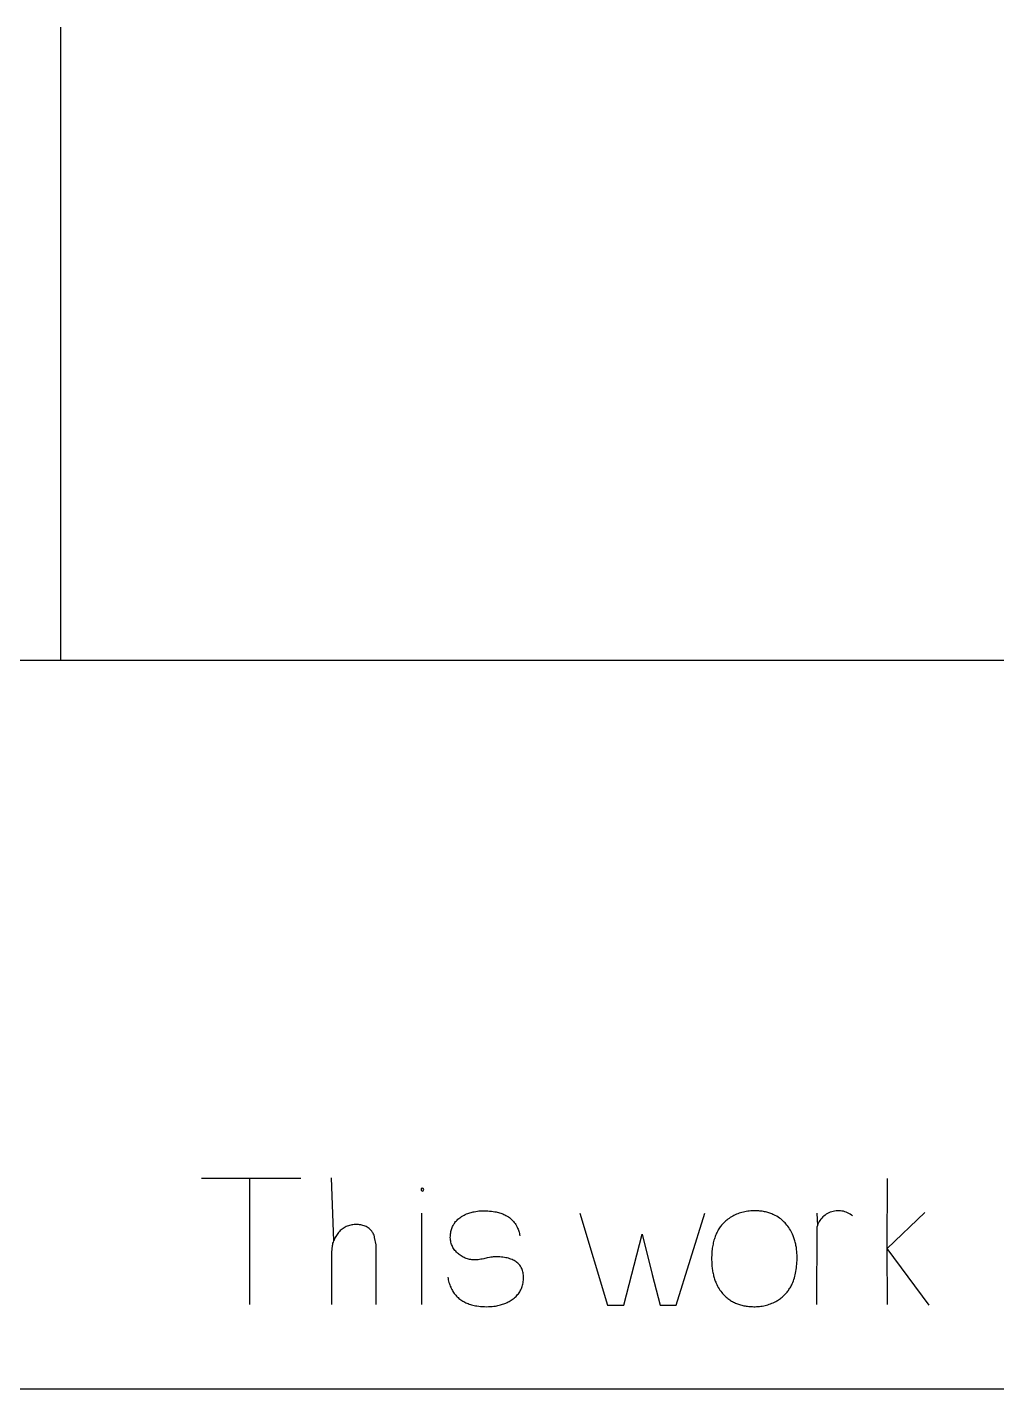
# Model space of a CAD drawing. Extents: x -180 to 180, y -71 to 71.
# Drawn here: x -0.91 to 22.07, y -70.86 to -38.59 of the extents above; entities that cross this region are included whole.
import ezdxf

# ---------------------------------------------------------------- set-up
doc = ezdxf.new("R2010")
doc.units = 0
doc.header["$MEASUREMENT"] = 0
doc.layers.get('0').update_dxf_attribs({"linetype": 'CONTINUOUS'})

msp = doc.modelspace()

# ---------------------------------------------------------------- linework, layer by layer
for p, q in [((-0.123, -38.588), (-0.123, -53.588)), ((-15.912, -53.588), (119.877, -53.588)), ((4.36, -65.876), (3.219, -65.877)), ((5.576, -65.877), (4.36, -65.876)), ((4.36, -68.859), (4.36, -65.876)), ((6.352, -67.353), (6.301, -65.859)), ((8.446, -66.104), (8.422, -66.123)), ((8.422, -66.123), (8.422, -66.154)), ((8.422, -66.154), (8.446, -66.172)), ((8.475, -66.111), (8.446, -66.104)), ((8.488, -66.138), (8.475, -66.111)), ((8.475, -66.166), (8.488, -66.138)), ((19.473, -67.536), (19.478, -65.877)), ((8.446, -66.172), (8.475, -66.166)), ((8.443, -68.859), (8.443, -66.698)), ((9.34, -66.806), (9.363, -66.79)), ((9.363, -66.79), (9.384, -66.776)), ((9.384, -66.776), (9.412, -66.759)), ((9.412, -66.759), (9.441, -66.743)), ((9.441, -66.743), (9.471, -66.728)), ((9.471, -66.728), (9.501, -66.715)), ((9.501, -66.715), (9.533, -66.703)), ((9.533, -66.703), (9.557, -66.694)), ((9.557, -66.694), (9.581, -66.686)), ((9.581, -66.686), (9.606, -66.679)), ((9.606, -66.679), (9.632, -66.672)), ((9.632, -66.672), (9.658, -66.666)), ((9.658, -66.666), (9.684, -66.661)), ((9.684, -66.661), (9.72, -66.654)), ((9.72, -66.654), (9.757, -66.649)), ((9.757, -66.649), (9.794, -66.645)), ((9.794, -66.645), (9.833, -66.643)), ((9.833, -66.643), (9.872, -66.641)), ((9.872, -66.641), (9.912, -66.64)), ((9.912, -66.64), (9.958, -66.641)), ((9.958, -66.641), (10.004, -66.643)), ((10.004, -66.643), (10.048, -66.646)), ((10.048, -66.646), (10.091, -66.65)), ((10.091, -66.65), (10.132, -66.655)), ((10.132, -66.655), (10.172, -66.662)), ((10.172, -66.662), (10.202, -66.668)), ((10.202, -66.668), (10.23, -66.674)), ((10.23, -66.674), (10.258, -66.681)), ((10.258, -66.681), (10.285, -66.689)), ((10.285, -66.689), (10.312, -66.697)), ((10.312, -66.697), (10.338, -66.706)), ((10.338, -66.706), (10.363, -66.716)), ((10.363, -66.716), (10.387, -66.726)), ((10.387, -66.726), (10.411, -66.737)), ((10.411, -66.737), (10.433, -66.749)), ((10.433, -66.749), (10.463, -66.766)), ((10.463, -66.766), (10.491, -66.784)), ((10.491, -66.784), (10.518, -66.803)), ((12.182, -66.695), (12.844, -68.877)), ((14.471, -68.877), (15.146, -66.695)), ((15.752, -66.8), (15.724, -66.819)), ((15.781, -66.782), (15.752, -66.8)), ((15.81, -66.765), (15.781, -66.782)), ((15.839, -66.749), (15.81, -66.765)), ((15.869, -66.735), (15.839, -66.749)), ((15.9, -66.721), (15.869, -66.735)), ((15.931, -66.709), (15.9, -66.721)), ((15.963, -66.697), (15.931, -66.709)), ((15.995, -66.687), (15.963, -66.697)), ((16.028, -66.677), (15.995, -66.687)), ((16.062, -66.669), (16.028, -66.677)), ((16.096, -66.662), (16.062, -66.669)), ((16.13, -66.655), (16.096, -66.662)), ((16.165, -66.65), (16.13, -66.655)), ((16.201, -66.646), (16.165, -66.65)), ((16.237, -66.643), (16.201, -66.646)), ((16.273, -66.641), (16.237, -66.643)), ((16.31, -66.64), (16.273, -66.641)), ((16.338, -66.64), (16.31, -66.64)), ((16.367, -66.641), (16.338, -66.64)), ((16.396, -66.642), (16.367, -66.641)), ((16.425, -66.644), (16.396, -66.642)), ((16.453, -66.647), (16.425, -66.644)), ((16.481, -66.65), (16.453, -66.647)), ((16.509, -66.653), (16.481, -66.65)), ((16.536, -66.658), (16.509, -66.653)), ((16.562, -66.663), (16.536, -66.658)), ((16.589, -66.668), (16.562, -66.663)), ((16.615, -66.675), (16.589, -66.668)), ((16.64, -66.681), (16.615, -66.675)), ((16.665, -66.689), (16.64, -66.681)), ((16.69, -66.697), (16.665, -66.689)), ((16.714, -66.706), (16.69, -66.697)), ((16.738, -66.715), (16.714, -66.706)), ((16.762, -66.725), (16.738, -66.715)), ((16.785, -66.735), (16.762, -66.725)), ((16.819, -66.752), (16.785, -66.735)), ((16.852, -66.771), (16.819, -66.752)), ((16.884, -66.79), (16.852, -66.771)), ((16.915, -66.812), (16.884, -66.79)), ((17.801, -66.698), (17.815, -66.992)), ((17.946, -66.787), (17.922, -66.812)), ((17.972, -66.764), (17.946, -66.787)), ((17.999, -66.742), (17.972, -66.764)), ((18.028, -66.722), (17.999, -66.742)), ((18.058, -66.704), (18.028, -66.722)), ((18.089, -66.688), (18.058, -66.704)), ((18.122, -66.675), (18.089, -66.688)), ((18.155, -66.663), (18.122, -66.675)), ((18.189, -66.654), (18.155, -66.663)), ((18.223, -66.647), (18.189, -66.654)), ((18.258, -66.642), (18.223, -66.647)), ((18.292, -66.639), (18.258, -66.642)), ((18.327, -66.639), (18.292, -66.639)), ((18.362, -66.641), (18.327, -66.639)), ((18.397, -66.646), (18.362, -66.641)), ((18.432, -66.653), (18.397, -66.646)), ((18.465, -66.662), (18.432, -66.653)), ((18.498, -66.673), (18.465, -66.662)), ((18.531, -66.687), (18.498, -66.673)), ((18.562, -66.702), (18.531, -66.687)), ((18.592, -66.72), (18.562, -66.702)), ((18.621, -66.74), (18.592, -66.72)), ((18.649, -66.761), (18.621, -66.74)), ((19.473, -67.536), (20.365, -66.677)), ((6.506, -67.111), (6.488, -67.13)), ((6.527, -67.092), (6.506, -67.111)), ((6.549, -67.074), (6.527, -67.092)), ((6.573, -67.058), (6.549, -67.074)), ((6.597, -67.043), (6.573, -67.058)), ((6.621, -67.029), (6.597, -67.043)), ((6.646, -67.016), (6.621, -67.029)), ((6.672, -67.005), (6.646, -67.016)), ((6.699, -66.996), (6.672, -67.005)), ((6.726, -66.987), (6.699, -66.996)), ((6.754, -66.98), (6.726, -66.987)), ((6.782, -66.974), (6.754, -66.98)), ((6.809, -66.97), (6.782, -66.974)), ((6.836, -66.968), (6.809, -66.97)), ((6.862, -66.966), (6.836, -66.968)), ((6.888, -66.966), (6.862, -66.966)), ((6.914, -66.967), (6.888, -66.966)), ((6.94, -66.968), (6.914, -66.967)), ((6.967, -66.971), (6.94, -66.968)), ((6.993, -66.975), (6.967, -66.971)), ((7.019, -66.98), (6.993, -66.975)), ((7.045, -66.986), (7.019, -66.98)), ((7.077, -66.995), (7.045, -66.986)), ((7.101, -67.004), (7.077, -66.995)), ((7.124, -67.016), (7.101, -67.004)), ((7.148, -67.029), (7.124, -67.016)), ((7.171, -67.045), (7.148, -67.029)), ((7.193, -67.063), (7.171, -67.045)), ((7.216, -67.083), (7.193, -67.063)), ((7.237, -67.105), (7.216, -67.083)), ((7.257, -67.127), (7.237, -67.105)), ((9.128, -67.134), (9.134, -67.109)), ((9.134, -67.109), (9.141, -67.083)), ((9.141, -67.083), (9.149, -67.059)), ((9.149, -67.059), (9.158, -67.035)), ((9.158, -67.035), (9.169, -67.011)), ((9.169, -67.011), (9.18, -66.989)), ((9.18, -66.989), (9.197, -66.959)), ((9.197, -66.959), (9.211, -66.938)), ((9.211, -66.938), (9.226, -66.917)), ((9.226, -66.917), (9.242, -66.897)), ((9.242, -66.897), (9.259, -66.878)), ((9.259, -66.878), (9.278, -66.859)), ((9.278, -66.859), (9.297, -66.841)), ((9.297, -66.841), (9.318, -66.823)), ((9.318, -66.823), (9.34, -66.806)), ((10.518, -66.803), (10.543, -66.823)), ((10.543, -66.823), (10.567, -66.844)), ((10.567, -66.844), (10.59, -66.867)), ((10.59, -66.867), (10.612, -66.891)), ((10.612, -66.891), (10.632, -66.916)), ((10.632, -66.916), (10.651, -66.942)), ((10.651, -66.942), (10.669, -66.969)), ((10.669, -66.969), (10.685, -66.998)), ((10.685, -66.998), (10.701, -67.028)), ((10.701, -67.028), (10.711, -67.051)), ((10.711, -67.051), (10.721, -67.075)), ((10.721, -67.075), (10.73, -67.099)), ((10.73, -67.099), (10.739, -67.124)), ((15.453, -67.119), (15.44, -67.144)), ((15.467, -67.094), (15.453, -67.119)), ((15.482, -67.07), (15.467, -67.094)), ((15.497, -67.047), (15.482, -67.07)), ((15.513, -67.024), (15.497, -67.047)), ((15.53, -67.002), (15.513, -67.024)), ((15.547, -66.98), (15.53, -67.002)), ((15.565, -66.959), (15.547, -66.98)), ((15.584, -66.939), (15.565, -66.959)), ((15.603, -66.919), (15.584, -66.939)), ((15.623, -66.9), (15.603, -66.919)), ((15.643, -66.882), (15.623, -66.9)), ((15.67, -66.86), (15.643, -66.882)), ((15.697, -66.839), (15.67, -66.86)), ((15.724, -66.819), (15.697, -66.839)), ((16.946, -66.834), (16.915, -66.812)), ((16.975, -66.858), (16.946, -66.834)), ((16.994, -66.875), (16.975, -66.858)), ((17.013, -66.892), (16.994, -66.875)), ((17.032, -66.91), (17.013, -66.892)), ((17.049, -66.929), (17.032, -66.91)), ((17.067, -66.948), (17.049, -66.929)), ((17.092, -66.977), (17.067, -66.948)), ((17.114, -67.006), (17.092, -66.977)), ((17.136, -67.035), (17.114, -67.006)), ((17.157, -67.066), (17.136, -67.035)), ((17.176, -67.098), (17.157, -67.066)), ((17.195, -67.13), (17.176, -67.098)), ((17.805, -67.026), (17.796, -68.859)), ((17.815, -66.992), (17.805, -67.026)), ((17.828, -66.959), (17.815, -66.992)), ((17.843, -66.928), (17.828, -66.959)), ((17.859, -66.897), (17.843, -66.928)), ((17.878, -66.867), (17.859, -66.897)), ((17.899, -66.839), (17.878, -66.867)), ((17.922, -66.812), (17.899, -66.839)), ((6.326, -67.464), (6.329, -67.438)), ((6.329, -67.438), (6.335, -67.409)), ((6.335, -67.409), (6.343, -67.38)), ((6.343, -67.38), (6.352, -67.353)), ((6.363, -67.328), (6.352, -67.353)), ((6.376, -67.299), (6.363, -67.328)), ((6.39, -67.273), (6.376, -67.299)), ((6.404, -67.247), (6.39, -67.273)), ((6.418, -67.223), (6.404, -67.247)), ((6.433, -67.201), (6.418, -67.223)), ((6.447, -67.179), (6.433, -67.201)), ((6.467, -67.153), (6.447, -67.179)), ((6.488, -67.13), (6.467, -67.153)), ((7.274, -67.151), (7.257, -67.127)), ((7.287, -67.173), (7.274, -67.151)), ((7.298, -67.197), (7.287, -67.173)), ((7.308, -67.221), (7.298, -67.197)), ((7.315, -67.247), (7.308, -67.221)), ((7.322, -67.274), (7.315, -67.247)), ((7.355, -67.449), (7.322, -67.274)), ((9.116, -67.277), (9.117, -67.244)), ((9.118, -67.305), (9.116, -67.277)), ((9.117, -67.244), (9.118, -67.215)), ((9.118, -67.215), (9.12, -67.188)), ((9.121, -67.333), (9.118, -67.305)), ((9.12, -67.188), (9.124, -67.161)), ((9.125, -67.36), (9.121, -67.333)), ((9.124, -67.161), (9.128, -67.134)), ((9.13, -67.386), (9.125, -67.36)), ((9.137, -67.412), (9.13, -67.386)), ((9.146, -67.438), (9.137, -67.412)), ((9.156, -67.463), (9.146, -67.438)), ((10.739, -67.124), (10.746, -67.15)), ((10.746, -67.15), (10.753, -67.177)), ((10.753, -67.177), (10.759, -67.204)), ((10.759, -67.204), (10.765, -67.232)), ((13.226, -68.877), (13.663, -67.197)), ((13.663, -67.197), (13.902, -68.147)), ((15.342, -67.43), (15.336, -67.462)), ((15.349, -67.399), (15.342, -67.43)), ((15.357, -67.368), (15.349, -67.399)), ((15.365, -67.338), (15.357, -67.368)), ((15.374, -67.308), (15.365, -67.338)), ((15.383, -67.279), (15.374, -67.308)), ((15.393, -67.251), (15.383, -67.279)), ((15.404, -67.223), (15.393, -67.251)), ((15.415, -67.196), (15.404, -67.223)), ((15.427, -67.17), (15.415, -67.196)), ((15.44, -67.144), (15.427, -67.17)), ((17.212, -67.163), (17.195, -67.13)), ((17.228, -67.197), (17.212, -67.163)), ((17.243, -67.232), (17.228, -67.197)), ((17.252, -67.256), (17.243, -67.232)), ((17.261, -67.28), (17.252, -67.256)), ((17.269, -67.304), (17.261, -67.28)), ((17.277, -67.329), (17.269, -67.304)), ((17.284, -67.354), (17.277, -67.329)), ((17.291, -67.38), (17.284, -67.354)), ((17.298, -67.406), (17.291, -67.38)), ((17.303, -67.432), (17.298, -67.406)), ((17.309, -67.459), (17.303, -67.432)), ((6.31, -68.859), (6.311, -67.628)), ((6.311, -67.628), (6.326, -67.464)), ((7.355, -68.859), (7.355, -67.449)), ((9.167, -67.487), (9.156, -67.463)), ((9.179, -67.511), (9.167, -67.487)), ((9.193, -67.534), (9.179, -67.511)), ((9.209, -67.557), (9.193, -67.534)), ((9.226, -67.579), (9.209, -67.557)), ((9.244, -67.6), (9.226, -67.579)), ((9.263, -67.621), (9.244, -67.6)), ((9.284, -67.641), (9.263, -67.621)), ((9.306, -67.661), (9.284, -67.641)), ((9.328, -67.679), (9.306, -67.661)), ((9.35, -67.695), (9.328, -67.679)), ((9.373, -67.711), (9.35, -67.695)), ((9.396, -67.725), (9.373, -67.711)), ((9.42, -67.738), (9.396, -67.725)), ((9.445, -67.75), (9.42, -67.738)), ((9.469, -67.761), (9.445, -67.75)), ((9.495, -67.771), (9.469, -67.761)), ((9.986, -67.759), (9.908, -67.776)), ((10.041, -67.748), (9.986, -67.759)), ((10.074, -67.743), (10.041, -67.748)), ((10.104, -67.738), (10.074, -67.743)), ((10.133, -67.735), (10.104, -67.738)), ((10.158, -67.733), (10.133, -67.735)), ((10.187, -67.731), (10.158, -67.733)), ((10.213, -67.731), (10.187, -67.731)), ((10.253, -67.732), (10.213, -67.731)), ((10.291, -67.734), (10.253, -67.732)), ((10.328, -67.737), (10.291, -67.734)), ((10.364, -67.741), (10.328, -67.737)), ((10.399, -67.746), (10.364, -67.741)), ((10.432, -67.752), (10.399, -67.746)), ((10.464, -67.758), (10.432, -67.752)), ((10.495, -67.766), (10.464, -67.758)), ((10.525, -67.775), (10.495, -67.766)), ((15.311, -67.702), (15.31, -67.739)), ((15.31, -67.739), (15.31, -67.777)), ((15.313, -67.666), (15.311, -67.702)), ((15.315, -67.631), (15.313, -67.666)), ((15.318, -67.596), (15.315, -67.631)), ((15.321, -67.561), (15.318, -67.596)), ((15.326, -67.527), (15.321, -67.561)), ((15.331, -67.494), (15.326, -67.527)), ((15.336, -67.462), (15.331, -67.494)), ((17.313, -67.486), (17.309, -67.459)), ((17.318, -67.513), (17.313, -67.486)), ((17.322, -67.541), (17.318, -67.513)), ((17.325, -67.569), (17.322, -67.541)), ((17.328, -67.598), (17.325, -67.569)), ((17.33, -67.627), (17.328, -67.598)), ((17.332, -67.656), (17.33, -67.627)), ((17.333, -67.686), (17.332, -67.656)), ((17.334, -67.716), (17.333, -67.686)), ((17.334, -67.77), (17.334, -67.716)), ((19.478, -68.859), (19.473, -67.536)), ((20.464, -68.877), (19.473, -67.536)), ((9.521, -67.779), (9.495, -67.771)), ((9.547, -67.786), (9.521, -67.779)), ((9.574, -67.792), (9.547, -67.786)), ((9.601, -67.797), (9.574, -67.792)), ((9.629, -67.8), (9.601, -67.797)), ((9.657, -67.803), (9.629, -67.8)), ((9.686, -67.804), (9.657, -67.803)), ((9.717, -67.804), (9.686, -67.804)), ((9.748, -67.802), (9.717, -67.804)), ((9.775, -67.799), (9.748, -67.802)), ((9.805, -67.795), (9.775, -67.799)), ((9.837, -67.79), (9.805, -67.795)), ((9.871, -67.784), (9.837, -67.79)), ((9.908, -67.776), (9.871, -67.784)), ((10.553, -67.785), (10.525, -67.775)), ((10.58, -67.795), (10.553, -67.785)), ((10.606, -67.807), (10.58, -67.795)), ((10.63, -67.819), (10.606, -67.807)), ((10.653, -67.833), (10.63, -67.819)), ((10.675, -67.847), (10.653, -67.833)), ((10.695, -67.863), (10.675, -67.847)), ((10.719, -67.884), (10.695, -67.863)), ((10.741, -67.906), (10.719, -67.884)), ((10.761, -67.929), (10.741, -67.906)), ((10.779, -67.955), (10.761, -67.929)), ((10.795, -67.981), (10.779, -67.955)), ((10.808, -68.01), (10.795, -67.981)), ((10.818, -68.033), (10.808, -68.01)), ((10.826, -68.058), (10.818, -68.033)), ((10.833, -68.084), (10.826, -68.058)), ((10.839, -68.11), (10.833, -68.084)), ((15.31, -67.777), (15.31, -67.808)), ((15.31, -67.808), (15.311, -67.839)), ((15.311, -67.839), (15.312, -67.87)), ((15.312, -67.87), (15.314, -67.9)), ((15.314, -67.9), (15.316, -67.93)), ((15.316, -67.93), (15.318, -67.96)), ((15.318, -67.96), (15.322, -67.989)), ((15.322, -67.989), (15.325, -68.018)), ((15.325, -68.018), (15.329, -68.046)), ((15.329, -68.046), (15.334, -68.074)), ((15.334, -68.074), (15.339, -68.102)), ((17.299, -68.116), (17.307, -68.076)), ((17.307, -68.076), (17.314, -68.035)), ((17.314, -68.035), (17.319, -67.993)), ((17.319, -67.993), (17.324, -67.951)), ((17.324, -67.951), (17.328, -67.907)), ((17.328, -67.907), (17.331, -67.862)), ((17.331, -67.862), (17.333, -67.816)), ((17.333, -67.816), (17.334, -67.77)), ((9.055, -68.215), (9.061, -68.247)), ((9.061, -68.247), (9.068, -68.279)), ((9.068, -68.279), (9.076, -68.31)), ((9.076, -68.31), (9.084, -68.34)), ((9.084, -68.34), (9.094, -68.369)), ((9.094, -68.369), (9.103, -68.397)), ((9.103, -68.397), (9.114, -68.425)), ((10.82, -68.431), (10.827, -68.404)), ((10.827, -68.404), (10.834, -68.376)), ((10.834, -68.376), (10.84, -68.347)), ((10.844, -68.138), (10.839, -68.11)), ((10.84, -68.347), (10.844, -68.318)), ((10.847, -68.166), (10.844, -68.138)), ((10.844, -68.318), (10.847, -68.288)), ((10.849, -68.196), (10.847, -68.166)), ((10.847, -68.288), (10.849, -68.257)), ((10.85, -68.226), (10.849, -68.196)), ((10.849, -68.257), (10.85, -68.226)), ((13.902, -68.147), (14.091, -68.877)), ((15.339, -68.102), (15.345, -68.129)), ((15.345, -68.129), (15.351, -68.155)), ((15.351, -68.155), (15.357, -68.182)), ((15.357, -68.182), (15.364, -68.208)), ((15.364, -68.208), (15.372, -68.233)), ((15.372, -68.233), (15.38, -68.258)), ((15.38, -68.258), (15.388, -68.283)), ((15.388, -68.283), (15.397, -68.308)), ((15.397, -68.308), (15.407, -68.331)), ((15.407, -68.331), (15.417, -68.355)), ((15.417, -68.355), (15.433, -68.39)), ((15.433, -68.39), (15.449, -68.423)), ((17.196, -68.417), (17.207, -68.393)), ((17.207, -68.393), (17.219, -68.369)), ((17.219, -68.369), (17.233, -68.336)), ((17.233, -68.336), (17.247, -68.302)), ((17.247, -68.302), (17.259, -68.266)), ((17.259, -68.266), (17.271, -68.23)), ((17.271, -68.23), (17.281, -68.193)), ((17.281, -68.193), (17.291, -68.155)), ((17.291, -68.155), (17.299, -68.116)), ((9.114, -68.425), (9.126, -68.452)), ((9.126, -68.452), (9.138, -68.478)), ((9.138, -68.478), (9.151, -68.504)), ((9.151, -68.504), (9.164, -68.528)), ((9.164, -68.528), (9.178, -68.552)), ((9.178, -68.552), (9.194, -68.576)), ((9.194, -68.576), (9.209, -68.598)), ((9.209, -68.598), (9.226, -68.62)), ((9.226, -68.62), (9.243, -68.64)), ((9.243, -68.64), (9.261, -68.66)), ((9.261, -68.66), (9.28, -68.68)), ((9.28, -68.68), (9.3, -68.698)), ((9.3, -68.698), (9.32, -68.716)), ((9.32, -68.716), (9.341, -68.733)), ((9.341, -68.733), (9.363, -68.749)), ((10.579, -68.746), (10.605, -68.727)), ((10.605, -68.727), (10.628, -68.709)), ((10.628, -68.709), (10.651, -68.689)), ((10.651, -68.689), (10.673, -68.669)), ((10.673, -68.669), (10.693, -68.648)), ((10.693, -68.648), (10.712, -68.627)), ((10.712, -68.627), (10.73, -68.605)), ((10.73, -68.605), (10.746, -68.582)), ((10.746, -68.582), (10.761, -68.558)), ((10.761, -68.558), (10.775, -68.534)), ((10.775, -68.534), (10.788, -68.51)), ((10.788, -68.51), (10.8, -68.484)), ((10.8, -68.484), (10.81, -68.458)), ((10.81, -68.458), (10.82, -68.431)), ((15.449, -68.423), (15.467, -68.456)), ((15.467, -68.456), (15.487, -68.488)), ((15.487, -68.488), (15.507, -68.519)), ((15.507, -68.519), (15.528, -68.549)), ((15.528, -68.549), (15.55, -68.578)), ((15.55, -68.578), (15.567, -68.598)), ((15.567, -68.598), (15.584, -68.617)), ((15.584, -68.617), (15.601, -68.636)), ((15.601, -68.636), (15.62, -68.655)), ((15.62, -68.655), (15.638, -68.673)), ((15.638, -68.673), (15.657, -68.69)), ((15.657, -68.69), (15.677, -68.706)), ((15.677, -68.706), (15.696, -68.722)), ((15.696, -68.722), (15.717, -68.738)), ((16.896, -68.749), (16.917, -68.735)), ((16.917, -68.735), (16.938, -68.72)), ((16.938, -68.72), (16.958, -68.704)), ((16.958, -68.704), (16.978, -68.689)), ((16.978, -68.689), (17.004, -68.666)), ((17.004, -68.666), (17.029, -68.643)), ((17.029, -68.643), (17.052, -68.62)), ((17.052, -68.62), (17.075, -68.595)), ((17.075, -68.595), (17.097, -68.569)), ((17.097, -68.569), (17.113, -68.549)), ((17.113, -68.549), (17.128, -68.528)), ((17.128, -68.528), (17.142, -68.507)), ((17.142, -68.507), (17.156, -68.485)), ((17.156, -68.485), (17.17, -68.463)), ((17.17, -68.463), (17.183, -68.441)), ((17.183, -68.441), (17.196, -68.417)), ((9.363, -68.749), (9.385, -68.765)), ((9.385, -68.765), (9.409, -68.779)), ((9.409, -68.779), (9.433, -68.793)), ((9.433, -68.793), (9.457, -68.807)), ((9.457, -68.807), (9.483, -68.819)), ((9.483, -68.819), (9.509, -68.831)), ((9.509, -68.831), (9.536, -68.841)), ((9.536, -68.841), (9.564, -68.852)), ((9.564, -68.852), (9.592, -68.861)), ((9.592, -68.861), (9.621, -68.869)), ((9.621, -68.869), (9.651, -68.877)), ((9.651, -68.877), (9.682, -68.884)), ((9.682, -68.884), (9.713, -68.891)), ((9.713, -68.891), (9.745, -68.896)), ((9.745, -68.896), (9.789, -68.902)), ((9.789, -68.902), (9.835, -68.907)), ((9.835, -68.907), (9.882, -68.91)), ((9.882, -68.91), (9.929, -68.912)), ((9.929, -68.912), (9.979, -68.913)), ((9.979, -68.913), (10.022, -68.912)), ((10.022, -68.912), (10.065, -68.911)), ((10.065, -68.911), (10.106, -68.907)), ((10.106, -68.907), (10.147, -68.903)), ((10.147, -68.903), (10.187, -68.897)), ((10.187, -68.897), (10.216, -68.892)), ((10.216, -68.892), (10.245, -68.886)), ((10.245, -68.886), (10.274, -68.88)), ((10.274, -68.88), (10.302, -68.873)), ((10.302, -68.873), (10.329, -68.865)), ((10.329, -68.865), (10.356, -68.856)), ((10.356, -68.856), (10.383, -68.847)), ((10.383, -68.847), (10.409, -68.837)), ((10.409, -68.837), (10.435, -68.826)), ((10.435, -68.826), (10.46, -68.814)), ((10.46, -68.814), (10.484, -68.802)), ((10.484, -68.802), (10.509, -68.789)), ((10.509, -68.789), (10.532, -68.776)), ((10.532, -68.776), (10.556, -68.761)), ((10.556, -68.761), (10.579, -68.746)), ((12.844, -68.877), (13.226, -68.877)), ((14.091, -68.877), (14.471, -68.877)), ((15.717, -68.738), (15.738, -68.752)), ((15.738, -68.752), (15.759, -68.766)), ((15.759, -68.766), (15.78, -68.78)), ((15.78, -68.78), (15.803, -68.792)), ((15.803, -68.792), (15.825, -68.804)), ((15.825, -68.804), (15.848, -68.816)), ((15.848, -68.816), (15.872, -68.827)), ((15.872, -68.827), (15.895, -68.837)), ((15.895, -68.837), (15.92, -68.846)), ((15.92, -68.846), (15.945, -68.855)), ((15.945, -68.855), (15.97, -68.863)), ((15.97, -68.863), (15.996, -68.871)), ((15.996, -68.871), (16.022, -68.878)), ((16.022, -68.878), (16.048, -68.884)), ((16.048, -68.884), (16.075, -68.89)), ((16.075, -68.89), (16.103, -68.895)), ((16.103, -68.895), (16.131, -68.9)), ((16.131, -68.9), (16.159, -68.904)), ((16.159, -68.904), (16.188, -68.907)), ((16.188, -68.907), (16.217, -68.909)), ((16.217, -68.909), (16.247, -68.911)), ((16.247, -68.911), (16.277, -68.912)), ((16.277, -68.912), (16.307, -68.913)), ((16.307, -68.913), (16.34, -68.913)), ((16.34, -68.913), (16.375, -68.912)), ((16.375, -68.912), (16.41, -68.91)), ((16.41, -68.91), (16.444, -68.907)), ((16.444, -68.907), (16.478, -68.903)), ((16.478, -68.903), (16.511, -68.897)), ((16.511, -68.897), (16.544, -68.891)), ((16.544, -68.891), (16.577, -68.884)), ((16.577, -68.884), (16.61, -68.876)), ((16.61, -68.876), (16.642, -68.866)), ((16.642, -68.866), (16.674, -68.856)), ((16.674, -68.856), (16.705, -68.844)), ((16.705, -68.844), (16.737, -68.832)), ((16.737, -68.832), (16.768, -68.818)), ((16.768, -68.818), (16.798, -68.804)), ((16.798, -68.804), (16.829, -68.788)), ((16.829, -68.788), (16.851, -68.776)), ((16.851, -68.776), (16.874, -68.763)), ((16.874, -68.763), (16.896, -68.749)), ((-179.908, -70.859), (179.908, -70.859))]:
    msp.add_line(p, q)

doc.saveas('drawing.dxf')
